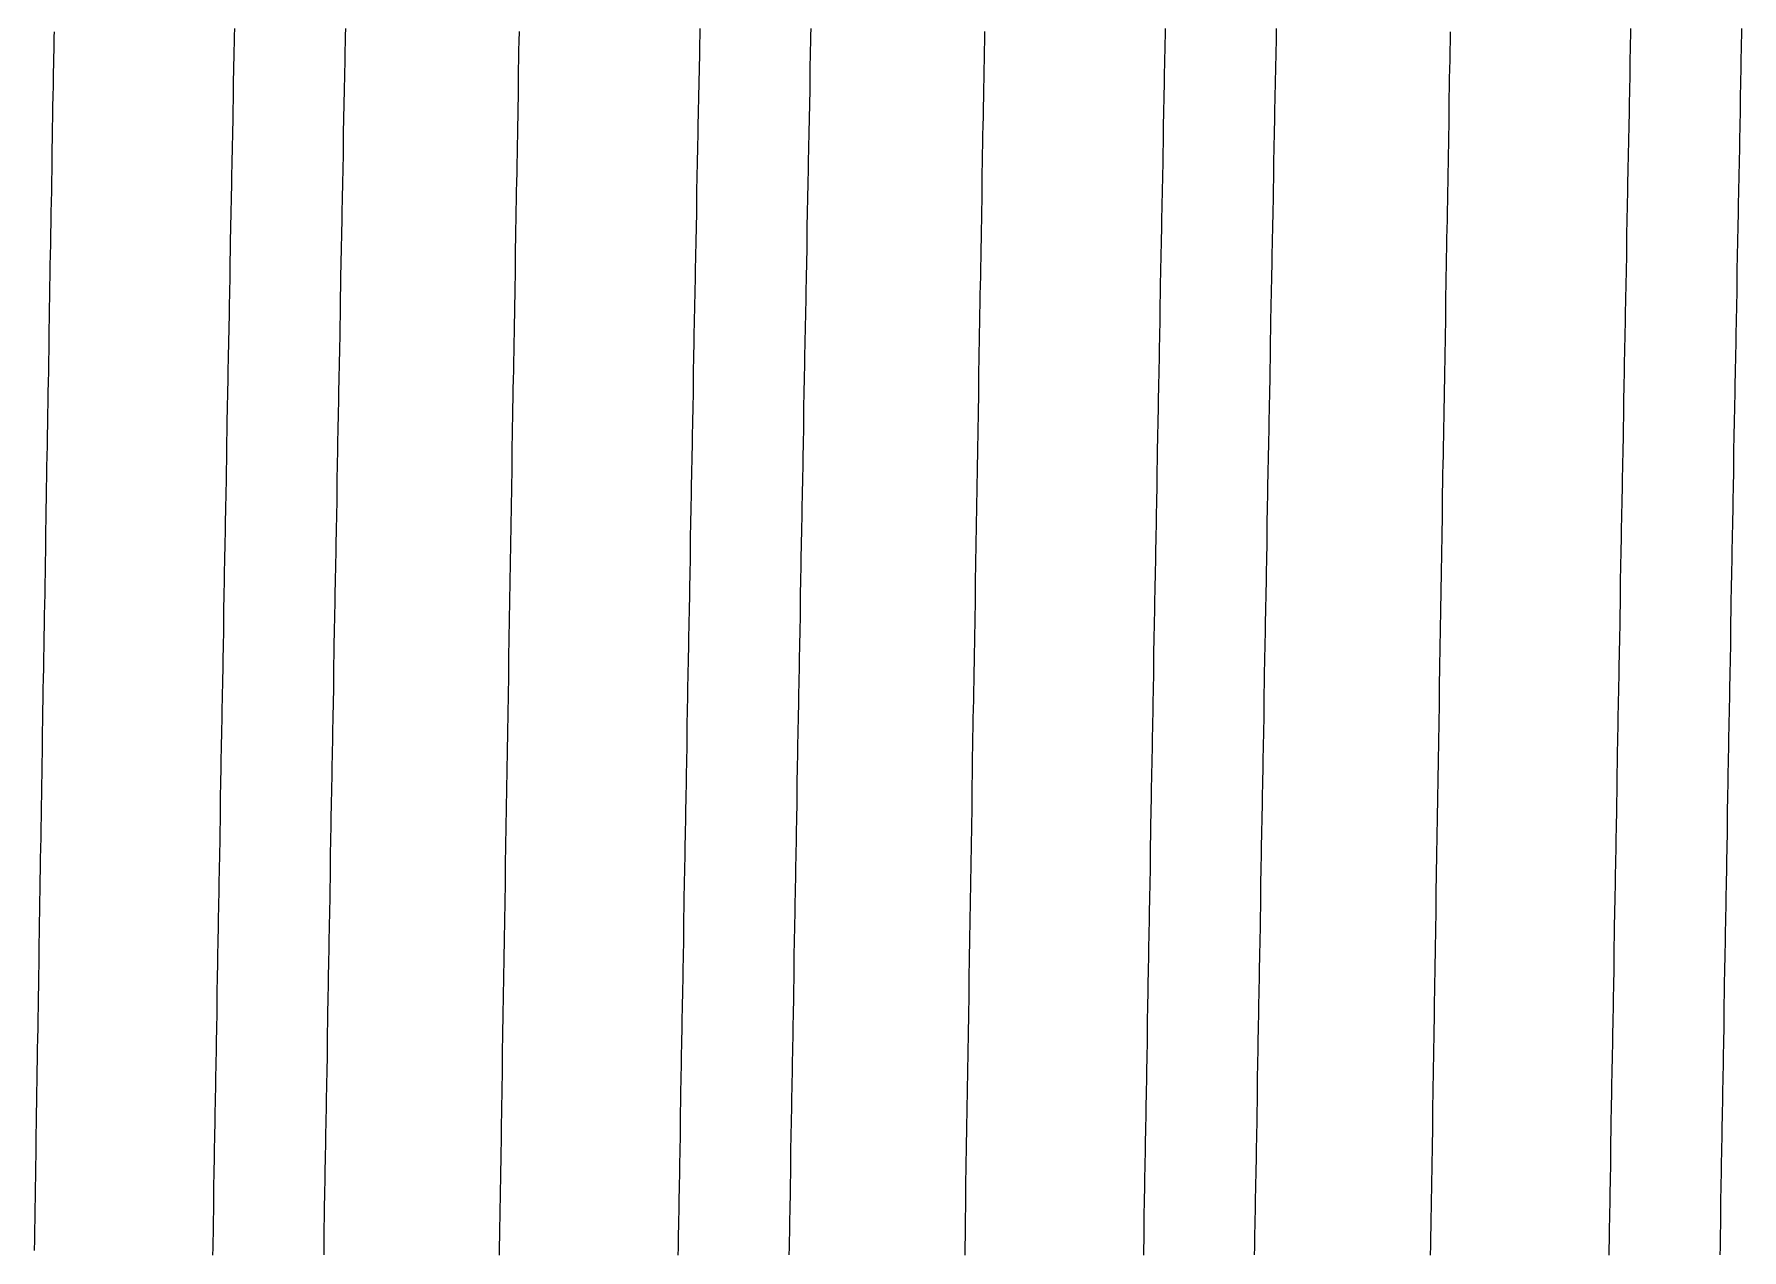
# Model space of a CAD drawing. Header units: millimetres. Extents: x 0 to 3800, y -67 to 2530.
# Drawn here: x 2230.6 to 2236.25, y 1469.37 to 1473.39 of the extents above; entities that cross this region are included whole.
import ezdxf

# ---------------------------------------------------------------- set-up
doc = ezdxf.new("R2010")
doc.units = ezdxf.units.MM
doc.layers.add('내부선 및 부속', color=4, linetype='Continuous')

msp = doc.modelspace()

# ---------------------------------------------------------------- linework, layer by layer
at = {"layer": '내부선 및 부속', "linetype": 'Continuous', "flags": 128}
for points in [[(2231.1936, 1469.3548), (2231.1946, 1469.3788), (2231.1946, 1469.4018), (2231.1956, 1469.4258), (2231.1956, 1469.4498), (2231.1956, 1469.4738), (2231.1966, 1469.4978), (2231.1966, 1469.5218), (2231.1976, 1469.5458), (2231.1976, 1469.5698), (2231.1976, 1469.5928), (2231.1986, 1469.6168), (2231.1986, 1469.6408), (2231.1996, 1469.6648), (2231.1996, 1469.6888), (2231.1996, 1469.7128), (2231.2006, 1469.7368), (2231.2006, 1469.7598), (2231.2016, 1469.7838), (2231.2016, 1469.8078), (2231.2016, 1469.8318), (2231.2026, 1469.8558), (2231.2026, 1469.8798), (2231.2036, 1469.9038), (2231.2036, 1469.9278), (2231.2036, 1469.9508), (2231.2046, 1469.9748), (2231.2046, 1469.9988), (2231.2056, 1470.0228), (2231.2056, 1470.0468), (2231.2056, 1470.0708), (2231.2066, 1470.0948), (2231.2066, 1470.1178), (2231.2076, 1470.1418), (2231.2076, 1470.1658), (2231.2076, 1470.1898), (2231.2086, 1470.2138), (2231.2086, 1470.2378), (2231.2096, 1470.2618), (2231.2096, 1470.2848), (2231.2106, 1470.3088), (2231.2106, 1470.3328), (2231.2106, 1470.3568), (2231.2116, 1470.3808), (2231.2116, 1470.4048), (2231.2126, 1470.4288), (2231.2126, 1470.4528), (2231.2126, 1470.4758), (2231.2136, 1470.4998), (2231.2136, 1470.5238), (2231.2146, 1470.5478), (2231.2146, 1470.5718), (2231.2146, 1470.5958), (2231.2156, 1470.6198), (2231.2156, 1470.6428), (2231.2166, 1470.6668), (2231.2166, 1470.6908), (2231.2176, 1470.7148), (2231.2176, 1470.7388), (2231.2176, 1470.7628), (2231.2186, 1470.7868), (2231.2186, 1470.8108), (2231.2196, 1470.8338), (2231.2196, 1470.8578), (2231.2196, 1470.8818), (2231.2206, 1470.9058), (2231.2206, 1470.9298), (2231.2216, 1470.9538), (2231.2216, 1470.9778), (2231.2216, 1471.0008), (2231.2226, 1471.0248), (2231.2226, 1471.0488), (2231.2236, 1471.0728), (2231.2236, 1471.0968), (2231.2246, 1471.1208), (2231.2246, 1471.1448), (2231.2246, 1471.1678), (2231.2256, 1471.1918), (2231.2256, 1471.2158), (2231.2266, 1471.2398), (2231.2266, 1471.2398), (2231.2266, 1471.2638), (2231.2276, 1471.2878), (2231.2276, 1471.3118), (2231.2276, 1471.3358), (2231.2286, 1471.3588), (2231.2286, 1471.3828), (2231.2296, 1471.4068), (2231.2296, 1471.4308), (2231.2296, 1471.4548), (2231.2306, 1471.4788), (2231.2306, 1471.5028), (2231.2316, 1471.5258), (2231.2316, 1471.5498), (2231.2326, 1471.5738), (2231.2326, 1471.5978), (2231.2326, 1471.6218), (2231.2336, 1471.6458), (2231.2336, 1471.6698), (2231.2346, 1471.6928), (2231.2346, 1471.7168), (2231.2356, 1471.7408), (2231.2356, 1471.7648), (2231.2356, 1471.7888), (2231.2366, 1471.8128), (2231.2366, 1471.8368), (2231.2376, 1471.8608), (2231.2376, 1471.8838), (2231.2386, 1471.9078), (2231.2386, 1471.9318), (2231.2386, 1471.9558), (2231.2396, 1471.9798), (2231.2396, 1472.0038), (2231.2406, 1472.0278), (2231.2406, 1472.0508), (2231.2416, 1472.0748), (2231.2416, 1472.0988), (2231.2416, 1472.1228), (2231.2426, 1472.1468), (2231.2426, 1472.1708), (2231.2436, 1472.1948), (2231.2436, 1472.2178), (2231.2446, 1472.2418), (2231.2446, 1472.2658), (2231.2446, 1472.2898), (2231.2456, 1472.3138), (2231.2456, 1472.3378), (2231.2466, 1472.3618), (2231.2466, 1472.3858), (2231.2476, 1472.4088), (2231.2476, 1472.4328), (2231.2486, 1472.4568), (2231.2486, 1472.4808), (2231.2486, 1472.5048), (2231.2496, 1472.5288), (2231.2496, 1472.5528), (2231.2506, 1472.5758), (2231.2506, 1472.5998), (2231.2516, 1472.6238), (2231.2516, 1472.6478), (2231.2526, 1472.6718), (2231.2526, 1472.6958), (2231.2526, 1472.7198), (2231.2536, 1472.7428), (2231.2536, 1472.7668), (2231.2546, 1472.7908), (2231.2546, 1472.8148), (2231.2556, 1472.8388), (2231.2556, 1472.8628), (2231.2566, 1472.8868), (2231.2566, 1472.9108), (2231.2566, 1472.9338), (2231.2576, 1472.9578), (2231.2576, 1472.9818), (2231.2586, 1473.0058), (2231.2586, 1473.0298), (2231.2596, 1473.0538), (2231.2596, 1473.0778), (2231.2606, 1473.1008), (2231.2606, 1473.1248), (2231.2606, 1473.1488), (2231.2616, 1473.1728), (2231.2616, 1473.1968), (2231.2626, 1473.2208), (2231.2626, 1473.2448), (2231.2636, 1473.2678), (2231.2636, 1473.2918), (2231.2646, 1473.3158), (2231.2646, 1473.3398), (2231.2656, 1473.3638), (2231.2656, 1473.3878), (2231.2666, 1473.4118)], [(2231.5616, 1469.3558), (2231.5616, 1469.3798), (2231.5616, 1469.4038), (2231.5626, 1469.4278), (2231.5626, 1469.4508), (2231.5636, 1469.4748), (2231.5636, 1469.4988), (2231.5636, 1469.5228), (2231.5646, 1469.5468), (2231.5646, 1469.5708), (2231.5656, 1469.5948), (2231.5656, 1469.6188), (2231.5656, 1469.6418), (2231.5666, 1469.6658), (2231.5666, 1469.6898), (2231.5676, 1469.7138), (2231.5676, 1469.7378), (2231.5676, 1469.7618), (2231.5686, 1469.7858), (2231.5686, 1469.8088), (2231.5696, 1469.8328), (2231.5696, 1469.8568), (2231.5696, 1469.8808), (2231.5706, 1469.9048), (2231.5706, 1469.9288), (2231.5716, 1469.9528), (2231.5716, 1469.9768), (2231.5726, 1469.9998), (2231.5726, 1470.0238), (2231.5726, 1470.0478), (2231.5736, 1470.0718), (2231.5736, 1470.0958), (2231.5746, 1470.1198), (2231.5746, 1470.1438), (2231.5746, 1470.1668), (2231.5756, 1470.1908), (2231.5756, 1470.2148), (2231.5766, 1470.2388), (2231.5766, 1470.2628), (2231.5766, 1470.2868), (2231.5776, 1470.3108), (2231.5776, 1470.3338), (2231.5786, 1470.3578), (2231.5786, 1470.3818), (2231.5786, 1470.4058), (2231.5796, 1470.4298), (2231.5796, 1470.4538), (2231.5806, 1470.4778), (2231.5806, 1470.5018), (2231.5816, 1470.5248), (2231.5816, 1470.5488), (2231.5816, 1470.5728), (2231.5826, 1470.5968), (2231.5826, 1470.6208), (2231.5836, 1470.6448), (2231.5836, 1470.6688), (2231.5836, 1470.6918), (2231.5846, 1470.7158), (2231.5846, 1470.7398), (2231.5856, 1470.7638), (2231.5856, 1470.7878), (2231.5856, 1470.8118), (2231.5866, 1470.8358), (2231.5866, 1470.8588), (2231.5876, 1470.8828), (2231.5876, 1470.9068), (2231.5886, 1470.9308), (2231.5886, 1470.9548), (2231.5886, 1470.9788), (2231.5896, 1471.0028), (2231.5896, 1471.0268), (2231.5906, 1471.0498), (2231.5906, 1471.0738), (2231.5906, 1471.0978), (2231.5916, 1471.1218), (2231.5916, 1471.1458), (2231.5926, 1471.1698), (2231.5926, 1471.1938), (2231.5936, 1471.2168), (2231.5936, 1471.2168), (2231.5936, 1471.2408), (2231.5936, 1471.2648), (2231.5946, 1471.2888), (2231.5946, 1471.3128), (2231.5956, 1471.3368), (2231.5956, 1471.3608), (2231.5956, 1471.3848), (2231.5966, 1471.4078), (2231.5966, 1471.4318), (2231.5976, 1471.4558), (2231.5976, 1471.4798), (2231.5986, 1471.5038), (2231.5986, 1471.5278), (2231.5986, 1471.5518), (2231.5996, 1471.5748), (2231.5996, 1471.5988), (2231.6006, 1471.6228), (2231.6006, 1471.6468), (2231.6016, 1471.6708), (2231.6016, 1471.6948), (2231.6016, 1471.7188), (2231.6026, 1471.7418), (2231.6026, 1471.7658), (2231.6036, 1471.7898), (2231.6036, 1471.8138), (2231.6046, 1471.8378), (2231.6046, 1471.8618), (2231.6046, 1471.8858), (2231.6056, 1471.9098), (2231.6056, 1471.9328), (2231.6066, 1471.9568), (2231.6066, 1471.9808), (2231.6076, 1472.0048), (2231.6076, 1472.0288), (2231.6076, 1472.0528), (2231.6086, 1472.0768), (2231.6086, 1472.0998), (2231.6096, 1472.1238), (2231.6096, 1472.1478), (2231.6106, 1472.1718), (2231.6106, 1472.1958), (2231.6106, 1472.2198), (2231.6116, 1472.2438), (2231.6116, 1472.2668), (2231.6126, 1472.2908), (2231.6126, 1472.3148), (2231.6136, 1472.3388), (2231.6136, 1472.3628), (2231.6146, 1472.3868), (2231.6146, 1472.4108), (2231.6146, 1472.4348), (2231.6156, 1472.4578), (2231.6156, 1472.4818), (2231.6166, 1472.5058), (2231.6166, 1472.5298), (2231.6176, 1472.5538), (2231.6176, 1472.5778), (2231.6176, 1472.6018), (2231.6186, 1472.6248), (2231.6186, 1472.6488), (2231.6196, 1472.6728), (2231.6196, 1472.6968), (2231.6206, 1472.7208), (2231.6206, 1472.7448), (2231.6216, 1472.7688), (2231.6216, 1472.7918), (2231.6216, 1472.8158), (2231.6226, 1472.8398), (2231.6226, 1472.8638), (2231.6236, 1472.8878), (2231.6236, 1472.9118), (2231.6246, 1472.9358), (2231.6246, 1472.9598), (2231.6256, 1472.9828), (2231.6256, 1473.0068), (2231.6266, 1473.0308), (2231.6266, 1473.0548), (2231.6266, 1473.0788), (2231.6276, 1473.1028), (2231.6276, 1473.1268), (2231.6286, 1473.1498), (2231.6286, 1473.1738), (2231.6296, 1473.1978), (2231.6296, 1473.2218), (2231.6306, 1473.2458), (2231.6306, 1473.2698), (2231.6316, 1473.2938), (2231.6316, 1473.3168), (2231.6316, 1473.3408), (2231.6326, 1473.3648), (2231.6326, 1473.3888), (2231.6336, 1473.4128)], [(2232.7336, 1469.3548), (2232.7346, 1469.3788), (2232.7346, 1469.4018), (2232.7346, 1469.4258), (2232.7356, 1469.4498), (2232.7356, 1469.4738), (2232.7366, 1469.4978), (2232.7366, 1469.5218), (2232.7366, 1469.5458), (2232.7376, 1469.5698), (2232.7376, 1469.5928), (2232.7386, 1469.6168), (2232.7386, 1469.6408), (2232.7386, 1469.6648), (2232.7396, 1469.6888), (2232.7396, 1469.7128), (2232.7406, 1469.7368), (2232.7406, 1469.7598), (2232.7406, 1469.7838), (2232.7416, 1469.8078), (2232.7416, 1469.8318), (2232.7426, 1469.8558), (2232.7426, 1469.8798), (2232.7426, 1469.9038), (2232.7436, 1469.9278), (2232.7436, 1469.9508), (2232.7446, 1469.9748), (2232.7446, 1469.9988), (2232.7446, 1470.0228), (2232.7456, 1470.0468), (2232.7456, 1470.0708), (2232.7466, 1470.0948), (2232.7466, 1470.1178), (2232.7466, 1470.1418), (2232.7476, 1470.1658), (2232.7476, 1470.1898), (2232.7486, 1470.2138), (2232.7486, 1470.2378), (2232.7496, 1470.2618), (2232.7496, 1470.2848), (2232.7496, 1470.3088), (2232.7506, 1470.3328), (2232.7506, 1470.3568), (2232.7516, 1470.3808), (2232.7516, 1470.4048), (2232.7516, 1470.4288), (2232.7526, 1470.4528), (2232.7526, 1470.4758), (2232.7536, 1470.4998), (2232.7536, 1470.5238), (2232.7536, 1470.5478), (2232.7546, 1470.5718), (2232.7546, 1470.5958), (2232.7556, 1470.6198), (2232.7556, 1470.6428), (2232.7566, 1470.6668), (2232.7566, 1470.6908), (2232.7566, 1470.7148), (2232.7576, 1470.7388), (2232.7576, 1470.7628), (2232.7586, 1470.7868), (2232.7586, 1470.8098), (2232.7586, 1470.8338), (2232.7596, 1470.8578), (2232.7596, 1470.8818), (2232.7606, 1470.9058), (2232.7606, 1470.9298), (2232.7606, 1470.9538), (2232.7616, 1470.9778), (2232.7616, 1471.0008), (2232.7626, 1471.0248), (2232.7626, 1471.0488), (2232.7636, 1471.0728), (2232.7636, 1471.0968), (2232.7636, 1471.1208), (2232.7646, 1471.1448), (2232.7646, 1471.1678), (2232.7656, 1471.1918), (2232.7656, 1471.2158), (2232.7656, 1471.2398), (2232.7656, 1471.2398), (2232.7666, 1471.2638), (2232.7666, 1471.2878), (2232.7676, 1471.3118), (2232.7676, 1471.3358), (2232.7686, 1471.3588), (2232.7686, 1471.3828), (2232.7686, 1471.4068), (2232.7696, 1471.4308), (2232.7696, 1471.4548), (2232.7706, 1471.4788), (2232.7706, 1471.5028), (2232.7716, 1471.5258), (2232.7716, 1471.5498), (2232.7716, 1471.5738), (2232.7726, 1471.5978), (2232.7726, 1471.6218), (2232.7736, 1471.6458), (2232.7736, 1471.6698), (2232.7746, 1471.6928), (2232.7746, 1471.7168), (2232.7746, 1471.7408), (2232.7756, 1471.7648), (2232.7756, 1471.7888), (2232.7766, 1471.8128), (2232.7766, 1471.8368), (2232.7776, 1471.8608), (2232.7776, 1471.8838), (2232.7776, 1471.9078), (2232.7786, 1471.9318), (2232.7786, 1471.9558), (2232.7796, 1471.9798), (2232.7796, 1472.0038), (2232.7806, 1472.0278), (2232.7806, 1472.0508), (2232.7806, 1472.0748), (2232.7816, 1472.0988), (2232.7816, 1472.1228), (2232.7826, 1472.1468), (2232.7826, 1472.1708), (2232.7836, 1472.1948), (2232.7836, 1472.2178), (2232.7836, 1472.2418), (2232.7846, 1472.2658), (2232.7846, 1472.2898), (2232.7856, 1472.3138), (2232.7856, 1472.3378), (2232.7866, 1472.3618), (2232.7866, 1472.3858), (2232.7866, 1472.4088), (2232.7876, 1472.4328), (2232.7876, 1472.4568), (2232.7886, 1472.4808), (2232.7886, 1472.5048), (2232.7896, 1472.5288), (2232.7896, 1472.5528), (2232.7906, 1472.5758), (2232.7906, 1472.5998), (2232.7906, 1472.6238), (2232.7916, 1472.6478), (2232.7916, 1472.6718), (2232.7926, 1472.6958), (2232.7926, 1472.7198), (2232.7936, 1472.7428), (2232.7936, 1472.7668), (2232.7946, 1472.7908), (2232.7946, 1472.8148), (2232.7946, 1472.8388), (2232.7956, 1472.8628), (2232.7956, 1472.8868), (2232.7966, 1472.9108), (2232.7966, 1472.9338), (2232.7976, 1472.9578), (2232.7976, 1472.9818), (2232.7986, 1473.0058), (2232.7986, 1473.0298), (2232.7996, 1473.0538), (2232.7996, 1473.0778), (2232.7996, 1473.1008), (2232.8006, 1473.1248), (2232.8006, 1473.1488), (2232.8016, 1473.1728), (2232.8016, 1473.1968), (2232.8026, 1473.2208), (2232.8026, 1473.2448), (2232.8036, 1473.2678), (2232.8036, 1473.2918), (2232.8046, 1473.3158), (2232.8046, 1473.3398), (2232.8046, 1473.3638), (2232.8056, 1473.3878), (2232.8056, 1473.4118)], [(2233.1006, 1469.3558), (2233.1016, 1469.3798), (2233.1016, 1469.4038), (2233.1026, 1469.4278), (2233.1026, 1469.4508), (2233.1026, 1469.4748), (2233.1036, 1469.4988), (2233.1036, 1469.5228), (2233.1046, 1469.5468), (2233.1046, 1469.5708), (2233.1046, 1469.5948), (2233.1056, 1469.6188), (2233.1056, 1469.6418), (2233.1066, 1469.6658), (2233.1066, 1469.6898), (2233.1066, 1469.7138), (2233.1076, 1469.7378), (2233.1076, 1469.7618), (2233.1086, 1469.7858), (2233.1086, 1469.8088), (2233.1096, 1469.8328), (2233.1096, 1469.8568), (2233.1096, 1469.8808), (2233.1106, 1469.9048), (2233.1106, 1469.9288), (2233.1116, 1469.9528), (2233.1116, 1469.9768), (2233.1116, 1469.9998), (2233.1126, 1470.0238), (2233.1126, 1470.0478), (2233.1136, 1470.0718), (2233.1136, 1470.0958), (2233.1136, 1470.1198), (2233.1146, 1470.1438), (2233.1146, 1470.1668), (2233.1156, 1470.1908), (2233.1156, 1470.2148), (2233.1156, 1470.2388), (2233.1166, 1470.2628), (2233.1166, 1470.2868), (2233.1176, 1470.3108), (2233.1176, 1470.3338), (2233.1176, 1470.3578), (2233.1186, 1470.3818), (2233.1186, 1470.4058), (2233.1196, 1470.4298), (2233.1196, 1470.4538), (2233.1206, 1470.4778), (2233.1206, 1470.5018), (2233.1206, 1470.5248), (2233.1216, 1470.5488), (2233.1216, 1470.5728), (2233.1226, 1470.5968), (2233.1226, 1470.6208), (2233.1226, 1470.6448), (2233.1236, 1470.6688), (2233.1236, 1470.6918), (2233.1246, 1470.7158), (2233.1246, 1470.7398), (2233.1246, 1470.7638), (2233.1256, 1470.7878), (2233.1256, 1470.8118), (2233.1266, 1470.8358), (2233.1266, 1470.8588), (2233.1276, 1470.8828), (2233.1276, 1470.9068), (2233.1276, 1470.9308), (2233.1286, 1470.9548), (2233.1286, 1470.9788), (2233.1296, 1471.0028), (2233.1296, 1471.0268), (2233.1296, 1471.0498), (2233.1306, 1471.0738), (2233.1306, 1471.0978), (2233.1316, 1471.1218), (2233.1316, 1471.1458), (2233.1326, 1471.1698), (2233.1326, 1471.1938), (2233.1326, 1471.2168), (2233.1326, 1471.2168), (2233.1336, 1471.2408), (2233.1336, 1471.2648), (2233.1346, 1471.2888), (2233.1346, 1471.3128), (2233.1346, 1471.3368), (2233.1356, 1471.3608), (2233.1356, 1471.3848), (2233.1366, 1471.4078), (2233.1366, 1471.4318), (2233.1376, 1471.4558), (2233.1376, 1471.4798), (2233.1376, 1471.5038), (2233.1386, 1471.5278), (2233.1386, 1471.5518), (2233.1396, 1471.5748), (2233.1396, 1471.5988), (2233.1406, 1471.6228), (2233.1406, 1471.6468), (2233.1406, 1471.6708), (2233.1416, 1471.6948), (2233.1416, 1471.7188), (2233.1426, 1471.7418), (2233.1426, 1471.7658), (2233.1436, 1471.7898), (2233.1436, 1471.8138), (2233.1436, 1471.8378), (2233.1446, 1471.8618), (2233.1446, 1471.8858), (2233.1456, 1471.9098), (2233.1456, 1471.9328), (2233.1466, 1471.9568), (2233.1466, 1471.9808), (2233.1466, 1472.0048), (2233.1476, 1472.0288), (2233.1476, 1472.0528), (2233.1486, 1472.0768), (2233.1486, 1472.0998), (2233.1496, 1472.1238), (2233.1496, 1472.1478), (2233.1496, 1472.1718), (2233.1506, 1472.1958), (2233.1506, 1472.2198), (2233.1516, 1472.2438), (2233.1516, 1472.2668), (2233.1526, 1472.2908), (2233.1526, 1472.3148), (2233.1526, 1472.3388), (2233.1536, 1472.3628), (2233.1536, 1472.3868), (2233.1546, 1472.4108), (2233.1546, 1472.4348), (2233.1556, 1472.4578), (2233.1556, 1472.4818), (2233.1566, 1472.5058), (2233.1566, 1472.5298), (2233.1566, 1472.5538), (2233.1576, 1472.5778), (2233.1576, 1472.6018), (2233.1586, 1472.6248), (2233.1586, 1472.6488), (2233.1596, 1472.6728), (2233.1596, 1472.6968), (2233.1606, 1472.7208), (2233.1606, 1472.7448), (2233.1606, 1472.7688), (2233.1616, 1472.7918), (2233.1616, 1472.8158), (2233.1626, 1472.8398), (2233.1626, 1472.8638), (2233.1636, 1472.8878), (2233.1636, 1472.9118), (2233.1646, 1472.9358), (2233.1646, 1472.9598), (2233.1646, 1472.9828), (2233.1656, 1473.0068), (2233.1656, 1473.0308), (2233.1666, 1473.0548), (2233.1666, 1473.0788), (2233.1676, 1473.1028), (2233.1676, 1473.1268), (2233.1686, 1473.1498), (2233.1686, 1473.1738), (2233.1696, 1473.1978), (2233.1696, 1473.2218), (2233.1696, 1473.2458), (2233.1706, 1473.2698), (2233.1706, 1473.2938), (2233.1716, 1473.3168), (2233.1716, 1473.3408), (2233.1726, 1473.3648), (2233.1726, 1473.3888), (2233.1736, 1473.4128)], [(2234.2736, 1469.3548), (2234.2736, 1469.3788), (2234.2746, 1469.4018), (2234.2746, 1469.4258), (2234.2756, 1469.4498), (2234.2756, 1469.4738), (2234.2756, 1469.4978), (2234.2766, 1469.5218), (2234.2766, 1469.5458), (2234.2776, 1469.5698), (2234.2776, 1469.5928), (2234.2776, 1469.6168), (2234.2786, 1469.6408), (2234.2786, 1469.6648), (2234.2796, 1469.6888), (2234.2796, 1469.7128), (2234.2796, 1469.7368), (2234.2806, 1469.7598), (2234.2806, 1469.7838), (2234.2816, 1469.8078), (2234.2816, 1469.8318), (2234.2816, 1469.8558), (2234.2826, 1469.8798), (2234.2826, 1469.9038), (2234.2836, 1469.9278), (2234.2836, 1469.9508), (2234.2836, 1469.9748), (2234.2846, 1469.9988), (2234.2846, 1470.0228), (2234.2856, 1470.0468), (2234.2856, 1470.0708), (2234.2856, 1470.0948), (2234.2866, 1470.1178), (2234.2866, 1470.1418), (2234.2876, 1470.1658), (2234.2876, 1470.1898), (2234.2886, 1470.2138), (2234.2886, 1470.2378), (2234.2886, 1470.2618), (2234.2896, 1470.2848), (2234.2896, 1470.3088), (2234.2906, 1470.3328), (2234.2906, 1470.3568), (2234.2906, 1470.3808), (2234.2916, 1470.4048), (2234.2916, 1470.4288), (2234.2926, 1470.4528), (2234.2926, 1470.4758), (2234.2926, 1470.4998), (2234.2936, 1470.5238), (2234.2936, 1470.5478), (2234.2946, 1470.5718), (2234.2946, 1470.5958), (2234.2956, 1470.6198), (2234.2956, 1470.6428), (2234.2956, 1470.6668), (2234.2966, 1470.6908), (2234.2966, 1470.7148), (2234.2976, 1470.7388), (2234.2976, 1470.7628), (2234.2976, 1470.7868), (2234.2986, 1470.8098), (2234.2986, 1470.8338), (2234.2996, 1470.8578), (2234.2996, 1470.8818), (2234.2996, 1470.9058), (2234.3006, 1470.9298), (2234.3006, 1470.9538), (2234.3016, 1470.9778), (2234.3016, 1471.0008), (2234.3026, 1471.0248), (2234.3026, 1471.0488), (2234.3026, 1471.0728), (2234.3036, 1471.0968), (2234.3036, 1471.1208), (2234.3046, 1471.1448), (2234.3046, 1471.1678), (2234.3046, 1471.1918), (2234.3056, 1471.2158), (2234.3056, 1471.2398), (2234.3056, 1471.2398), (2234.3066, 1471.2638), (2234.3066, 1471.2878), (2234.3076, 1471.3118), (2234.3076, 1471.3348), (2234.3076, 1471.3588), (2234.3086, 1471.3828), (2234.3086, 1471.4068), (2234.3096, 1471.4308), (2234.3096, 1471.4548), (2234.3106, 1471.4788), (2234.3106, 1471.5028), (2234.3106, 1471.5258), (2234.3116, 1471.5498), (2234.3116, 1471.5738), (2234.3126, 1471.5978), (2234.3126, 1471.6218), (2234.3136, 1471.6458), (2234.3136, 1471.6698), (2234.3136, 1471.6928), (2234.3146, 1471.7168), (2234.3146, 1471.7408), (2234.3156, 1471.7648), (2234.3156, 1471.7888), (2234.3156, 1471.8128), (2234.3166, 1471.8368), (2234.3166, 1471.8608), (2234.3176, 1471.8838), (2234.3176, 1471.9078), (2234.3186, 1471.9318), (2234.3186, 1471.9558), (2234.3196, 1471.9798), (2234.3196, 1472.0038), (2234.3196, 1472.0278), (2234.3206, 1472.0508), (2234.3206, 1472.0748), (2234.3216, 1472.0988), (2234.3216, 1472.1228), (2234.3226, 1472.1468), (2234.3226, 1472.1708), (2234.3226, 1472.1948), (2234.3236, 1472.2178), (2234.3236, 1472.2418), (2234.3246, 1472.2658), (2234.3246, 1472.2898), (2234.3256, 1472.3138), (2234.3256, 1472.3378), (2234.3256, 1472.3618), (2234.3266, 1472.3858), (2234.3266, 1472.4088), (2234.3276, 1472.4328), (2234.3276, 1472.4568), (2234.3286, 1472.4808), (2234.3286, 1472.5048), (2234.3296, 1472.5288), (2234.3296, 1472.5528), (2234.3296, 1472.5758), (2234.3306, 1472.5998), (2234.3306, 1472.6238), (2234.3316, 1472.6478), (2234.3316, 1472.6718), (2234.3326, 1472.6958), (2234.3326, 1472.7198), (2234.3336, 1472.7428), (2234.3336, 1472.7668), (2234.3336, 1472.7908), (2234.3346, 1472.8148), (2234.3346, 1472.8388), (2234.3356, 1472.8628), (2234.3356, 1472.8868), (2234.3366, 1472.9108), (2234.3366, 1472.9338), (2234.3376, 1472.9578), (2234.3376, 1472.9818), (2234.3376, 1473.0058), (2234.3386, 1473.0298), (2234.3386, 1473.0538), (2234.3396, 1473.0778), (2234.3396, 1473.1008), (2234.3406, 1473.1248), (2234.3406, 1473.1488), (2234.3416, 1473.1728), (2234.3416, 1473.1968), (2234.3426, 1473.2208), (2234.3426, 1473.2448), (2234.3426, 1473.2678), (2234.3436, 1473.2918), (2234.3436, 1473.3158), (2234.3446, 1473.3398), (2234.3446, 1473.3638), (2234.3456, 1473.3878), (2234.3456, 1473.4118)], [(2234.6406, 1469.3558), (2234.6416, 1469.3798), (2234.6416, 1469.4038), (2234.6416, 1469.4278), (2234.6426, 1469.4508), (2234.6426, 1469.4748), (2234.6436, 1469.4988), (2234.6436, 1469.5228), (2234.6436, 1469.5468), (2234.6446, 1469.5708), (2234.6446, 1469.5948), (2234.6456, 1469.6188), (2234.6456, 1469.6418), (2234.6466, 1469.6658), (2234.6466, 1469.6898), (2234.6466, 1469.7138), (2234.6476, 1469.7378), (2234.6476, 1469.7618), (2234.6486, 1469.7858), (2234.6486, 1469.8088), (2234.6486, 1469.8328), (2234.6496, 1469.8568), (2234.6496, 1469.8808), (2234.6506, 1469.9048), (2234.6506, 1469.9288), (2234.6506, 1469.9528), (2234.6516, 1469.9758), (2234.6516, 1469.9998), (2234.6526, 1470.0238), (2234.6526, 1470.0478), (2234.6526, 1470.0718), (2234.6536, 1470.0958), (2234.6536, 1470.1198), (2234.6546, 1470.1438), (2234.6546, 1470.1668), (2234.6546, 1470.1908), (2234.6556, 1470.2148), (2234.6556, 1470.2388), (2234.6566, 1470.2628), (2234.6566, 1470.2868), (2234.6566, 1470.3108), (2234.6576, 1470.3338), (2234.6576, 1470.3578), (2234.6586, 1470.3818), (2234.6586, 1470.4058), (2234.6596, 1470.4298), (2234.6596, 1470.4538), (2234.6596, 1470.4778), (2234.6606, 1470.5018), (2234.6606, 1470.5248), (2234.6616, 1470.5488), (2234.6616, 1470.5728), (2234.6616, 1470.5968), (2234.6626, 1470.6208), (2234.6626, 1470.6448), (2234.6636, 1470.6688), (2234.6636, 1470.6918), (2234.6636, 1470.7158), (2234.6646, 1470.7398), (2234.6646, 1470.7638), (2234.6656, 1470.7878), (2234.6656, 1470.8118), (2234.6666, 1470.8358), (2234.6666, 1470.8588), (2234.6666, 1470.8828), (2234.6676, 1470.9068), (2234.6676, 1470.9308), (2234.6686, 1470.9548), (2234.6686, 1470.9788), (2234.6686, 1471.0028), (2234.6696, 1471.0268), (2234.6696, 1471.0498), (2234.6706, 1471.0738), (2234.6706, 1471.0978), (2234.6716, 1471.1218), (2234.6716, 1471.1458), (2234.6716, 1471.1698), (2234.6726, 1471.1938), (2234.6726, 1471.2168), (2234.6726, 1471.2168), (2234.6736, 1471.2408), (2234.6736, 1471.2648), (2234.6736, 1471.2888), (2234.6746, 1471.3128), (2234.6746, 1471.3368), (2234.6756, 1471.3608), (2234.6756, 1471.3838), (2234.6766, 1471.4078), (2234.6766, 1471.4318), (2234.6766, 1471.4558), (2234.6776, 1471.4798), (2234.6776, 1471.5038), (2234.6786, 1471.5278), (2234.6786, 1471.5518), (2234.6796, 1471.5748), (2234.6796, 1471.5988), (2234.6796, 1471.6228), (2234.6806, 1471.6468), (2234.6806, 1471.6708), (2234.6816, 1471.6948), (2234.6816, 1471.7188), (2234.6816, 1471.7418), (2234.6826, 1471.7658), (2234.6826, 1471.7898), (2234.6836, 1471.8138), (2234.6836, 1471.8378), (2234.6846, 1471.8618), (2234.6846, 1471.8858), (2234.6846, 1471.9098), (2234.6856, 1471.9328), (2234.6856, 1471.9568), (2234.6866, 1471.9808), (2234.6866, 1472.0048), (2234.6876, 1472.0288), (2234.6876, 1472.0528), (2234.6886, 1472.0768), (2234.6886, 1472.0998), (2234.6886, 1472.1238), (2234.6896, 1472.1478), (2234.6896, 1472.1718), (2234.6906, 1472.1958), (2234.6906, 1472.2198), (2234.6916, 1472.2438), (2234.6916, 1472.2668), (2234.6916, 1472.2908), (2234.6926, 1472.3148), (2234.6926, 1472.3388), (2234.6936, 1472.3628), (2234.6936, 1472.3868), (2234.6946, 1472.4108), (2234.6946, 1472.4348), (2234.6946, 1472.4578), (2234.6956, 1472.4818), (2234.6956, 1472.5058), (2234.6966, 1472.5298), (2234.6966, 1472.5538), (2234.6976, 1472.5778), (2234.6976, 1472.6018), (2234.6986, 1472.6248), (2234.6986, 1472.6488), (2234.6986, 1472.6728), (2234.6996, 1472.6968), (2234.6996, 1472.7208), (2234.7006, 1472.7448), (2234.7006, 1472.7688), (2234.7016, 1472.7918), (2234.7016, 1472.8158), (2234.7026, 1472.8398), (2234.7026, 1472.8638), (2234.7026, 1472.8878), (2234.7036, 1472.9118), (2234.7036, 1472.9358), (2234.7046, 1472.9598), (2234.7046, 1472.9828), (2234.7056, 1473.0068), (2234.7056, 1473.0308), (2234.7066, 1473.0548), (2234.7066, 1473.0788), (2234.7076, 1473.1028), (2234.7076, 1473.1268), (2234.7076, 1473.1498), (2234.7086, 1473.1738), (2234.7086, 1473.1978), (2234.7096, 1473.2218), (2234.7096, 1473.2458), (2234.7106, 1473.2698), (2234.7106, 1473.2938), (2234.7116, 1473.3168), (2234.7116, 1473.3408), (2234.7126, 1473.3648), (2234.7126, 1473.3888), (2234.7126, 1473.4128)], [(2235.8136, 1469.3548), (2235.8136, 1469.3788), (2235.8146, 1469.4018), (2235.8146, 1469.4258), (2235.8146, 1469.4498), (2235.8156, 1469.4738), (2235.8156, 1469.4978), (2235.8166, 1469.5218), (2235.8166, 1469.5458), (2235.8166, 1469.5698), (2235.8176, 1469.5928), (2235.8176, 1469.6168), (2235.8186, 1469.6408), (2235.8186, 1469.6648), (2235.8186, 1469.6888), (2235.8196, 1469.7128), (2235.8196, 1469.7368), (2235.8206, 1469.7598), (2235.8206, 1469.7838), (2235.8206, 1469.8078), (2235.8216, 1469.8318), (2235.8216, 1469.8558), (2235.8226, 1469.8798), (2235.8226, 1469.9038), (2235.8226, 1469.9268), (2235.8236, 1469.9508), (2235.8236, 1469.9748), (2235.8246, 1469.9988), (2235.8246, 1470.0228), (2235.8256, 1470.0468), (2235.8256, 1470.0708), (2235.8256, 1470.0948), (2235.8266, 1470.1178), (2235.8266, 1470.1418), (2235.8276, 1470.1658), (2235.8276, 1470.1898), (2235.8276, 1470.2138), (2235.8286, 1470.2378), (2235.8286, 1470.2618), (2235.8296, 1470.2848), (2235.8296, 1470.3088), (2235.8296, 1470.3328), (2235.8306, 1470.3568), (2235.8306, 1470.3808), (2235.8316, 1470.4048), (2235.8316, 1470.4288), (2235.8316, 1470.4528), (2235.8326, 1470.4758), (2235.8326, 1470.4998), (2235.8336, 1470.5238), (2235.8336, 1470.5478), (2235.8346, 1470.5718), (2235.8346, 1470.5958), (2235.8346, 1470.6198), (2235.8356, 1470.6428), (2235.8356, 1470.6668), (2235.8366, 1470.6908), (2235.8366, 1470.7148), (2235.8366, 1470.7388), (2235.8376, 1470.7628), (2235.8376, 1470.7868), (2235.8386, 1470.8098), (2235.8386, 1470.8338), (2235.8386, 1470.8578), (2235.8396, 1470.8818), (2235.8396, 1470.9058), (2235.8406, 1470.9298), (2235.8406, 1470.9538), (2235.8416, 1470.9778), (2235.8416, 1471.0008), (2235.8416, 1471.0248), (2235.8426, 1471.0488), (2235.8426, 1471.0728), (2235.8436, 1471.0968), (2235.8436, 1471.1208), (2235.8436, 1471.1448), (2235.8446, 1471.1678), (2235.8446, 1471.1918), (2235.8456, 1471.2158), (2235.8456, 1471.2398), (2235.8456, 1471.2398), (2235.8466, 1471.2638), (2235.8466, 1471.2878), (2235.8466, 1471.3118), (2235.8476, 1471.3348), (2235.8476, 1471.3588), (2235.8486, 1471.3828), (2235.8486, 1471.4068), (2235.8496, 1471.4308), (2235.8496, 1471.4548), (2235.8496, 1471.4788), (2235.8506, 1471.5028), (2235.8506, 1471.5258), (2235.8516, 1471.5498), (2235.8516, 1471.5738), (2235.8516, 1471.5978), (2235.8526, 1471.6218), (2235.8526, 1471.6458), (2235.8536, 1471.6698), (2235.8536, 1471.6928), (2235.8546, 1471.7168), (2235.8546, 1471.7408), (2235.8546, 1471.7648), (2235.8556, 1471.7888), (2235.8556, 1471.8128), (2235.8566, 1471.8368), (2235.8566, 1471.8608), (2235.8576, 1471.8838), (2235.8576, 1471.9078), (2235.8576, 1471.9318), (2235.8586, 1471.9558), (2235.8586, 1471.9798), (2235.8596, 1472.0038), (2235.8596, 1472.0278), (2235.8606, 1472.0508), (2235.8606, 1472.0748), (2235.8606, 1472.0988), (2235.8616, 1472.1228), (2235.8616, 1472.1468), (2235.8626, 1472.1708), (2235.8626, 1472.1948), (2235.8636, 1472.2178), (2235.8636, 1472.2418), (2235.8646, 1472.2658), (2235.8646, 1472.2898), (2235.8646, 1472.3138), (2235.8656, 1472.3378), (2235.8656, 1472.3618), (2235.8666, 1472.3858), (2235.8666, 1472.4088), (2235.8676, 1472.4328), (2235.8676, 1472.4568), (2235.8676, 1472.4808), (2235.8686, 1472.5048), (2235.8686, 1472.5288), (2235.8696, 1472.5528), (2235.8696, 1472.5758), (2235.8706, 1472.5998), (2235.8706, 1472.6238), (2235.8716, 1472.6478), (2235.8716, 1472.6718), (2235.8716, 1472.6958), (2235.8726, 1472.7198), (2235.8726, 1472.7428), (2235.8736, 1472.7668), (2235.8736, 1472.7908), (2235.8746, 1472.8148), (2235.8746, 1472.8388), (2235.8756, 1472.8628), (2235.8756, 1472.8868), (2235.8756, 1472.9108), (2235.8766, 1472.9338), (2235.8766, 1472.9578), (2235.8776, 1472.9818), (2235.8776, 1473.0058), (2235.8786, 1473.0298), (2235.8786, 1473.0538), (2235.8796, 1473.0778), (2235.8796, 1473.1008), (2235.8806, 1473.1248), (2235.8806, 1473.1488), (2235.8806, 1473.1728), (2235.8816, 1473.1968), (2235.8816, 1473.2208), (2235.8826, 1473.2448), (2235.8826, 1473.2678), (2235.8836, 1473.2918), (2235.8836, 1473.3158), (2235.8846, 1473.3398), (2235.8846, 1473.3638), (2235.8856, 1473.3878), (2235.8856, 1473.4118)], [(2236.1806, 1469.3558), (2236.1816, 1469.3798), (2236.1816, 1469.4038), (2236.1816, 1469.4278), (2236.1826, 1469.4508), (2236.1826, 1469.4748), (2236.1836, 1469.4988), (2236.1836, 1469.5228), (2236.1836, 1469.5468), (2236.1846, 1469.5708), (2236.1846, 1469.5948), (2236.1856, 1469.6188), (2236.1856, 1469.6418), (2236.1856, 1469.6658), (2236.1866, 1469.6898), (2236.1866, 1469.7138), (2236.1876, 1469.7378), (2236.1876, 1469.7618), (2236.1876, 1469.7858), (2236.1886, 1469.8088), (2236.1886, 1469.8328), (2236.1896, 1469.8568), (2236.1896, 1469.8808), (2236.1896, 1469.9048), (2236.1906, 1469.9288), (2236.1906, 1469.9528), (2236.1916, 1469.9758), (2236.1916, 1469.9998), (2236.1916, 1470.0238), (2236.1926, 1470.0478), (2236.1926, 1470.0718), (2236.1936, 1470.0958), (2236.1936, 1470.1198), (2236.1936, 1470.1438), (2236.1946, 1470.1668), (2236.1946, 1470.1908), (2236.1956, 1470.2148), (2236.1956, 1470.2388), (2236.1956, 1470.2628), (2236.1966, 1470.2868), (2236.1966, 1470.3108), (2236.1976, 1470.3338), (2236.1976, 1470.3578), (2236.1986, 1470.3818), (2236.1986, 1470.4058), (2236.1986, 1470.4298), (2236.1996, 1470.4538), (2236.1996, 1470.4778), (2236.2006, 1470.5018), (2236.2006, 1470.5248), (2236.2006, 1470.5488), (2236.2016, 1470.5728), (2236.2016, 1470.5968), (2236.2026, 1470.6208), (2236.2026, 1470.6448), (2236.2026, 1470.6688), (2236.2036, 1470.6918), (2236.2036, 1470.7158), (2236.2046, 1470.7398), (2236.2046, 1470.7638), (2236.2056, 1470.7878), (2236.2056, 1470.8118), (2236.2056, 1470.8358), (2236.2066, 1470.8588), (2236.2066, 1470.8828), (2236.2076, 1470.9068), (2236.2076, 1470.9308), (2236.2076, 1470.9548), (2236.2086, 1470.9788), (2236.2086, 1471.0028), (2236.2096, 1471.0268), (2236.2096, 1471.0498), (2236.2096, 1471.0738), (2236.2106, 1471.0978), (2236.2106, 1471.1218), (2236.2116, 1471.1458), (2236.2116, 1471.1698), (2236.2126, 1471.1938), (2236.2126, 1471.2168), (2236.2126, 1471.2168), (2236.2126, 1471.2408), (2236.2136, 1471.2648), (2236.2136, 1471.2888), (2236.2146, 1471.3128), (2236.2146, 1471.3368), (2236.2156, 1471.3608), (2236.2156, 1471.3838), (2236.2156, 1471.4078), (2236.2166, 1471.4318), (2236.2166, 1471.4558), (2236.2176, 1471.4798), (2236.2176, 1471.5038), (2236.2176, 1471.5278), (2236.2186, 1471.5518), (2236.2186, 1471.5748), (2236.2196, 1471.5988), (2236.2196, 1471.6228), (2236.2206, 1471.6468), (2236.2206, 1471.6708), (2236.2206, 1471.6948), (2236.2216, 1471.7188), (2236.2216, 1471.7418), (2236.2226, 1471.7658), (2236.2226, 1471.7898), (2236.2236, 1471.8138), (2236.2236, 1471.8378), (2236.2236, 1471.8618), (2236.2246, 1471.8858), (2236.2246, 1471.9098), (2236.2256, 1471.9328), (2236.2256, 1471.9568), (2236.2266, 1471.9808), (2236.2266, 1472.0048), (2236.2266, 1472.0288), (2236.2276, 1472.0528), (2236.2276, 1472.0768), (2236.2286, 1472.0998), (2236.2286, 1472.1238), (2236.2296, 1472.1478), (2236.2296, 1472.1718), (2236.2306, 1472.1958), (2236.2306, 1472.2198), (2236.2306, 1472.2438), (2236.2316, 1472.2668), (2236.2316, 1472.2908), (2236.2326, 1472.3148), (2236.2326, 1472.3388), (2236.2336, 1472.3628), (2236.2336, 1472.3868), (2236.2336, 1472.4108), (2236.2346, 1472.4348), (2236.2346, 1472.4578), (2236.2356, 1472.4818), (2236.2356, 1472.5058), (2236.2366, 1472.5298), (2236.2366, 1472.5538), (2236.2376, 1472.5778), (2236.2376, 1472.6018), (2236.2376, 1472.6248), (2236.2386, 1472.6488), (2236.2386, 1472.6728), (2236.2396, 1472.6968), (2236.2396, 1472.7208), (2236.2406, 1472.7448), (2236.2406, 1472.7688), (2236.2416, 1472.7918), (2236.2416, 1472.8158), (2236.2416, 1472.8398), (2236.2426, 1472.8638), (2236.2426, 1472.8878), (2236.2436, 1472.9118), (2236.2436, 1472.9358), (2236.2446, 1472.9598), (2236.2446, 1472.9828), (2236.2456, 1473.0068), (2236.2456, 1473.0308), (2236.2456, 1473.0548), (2236.2466, 1473.0788), (2236.2466, 1473.1028), (2236.2476, 1473.1268), (2236.2476, 1473.1498), (2236.2486, 1473.1738), (2236.2486, 1473.1978), (2236.2496, 1473.2218), (2236.2496, 1473.2458), (2236.2506, 1473.2698), (2236.2506, 1473.2938), (2236.2506, 1473.3168), (2236.2516, 1473.3408), (2236.2516, 1473.3648), (2236.2526, 1473.3888), (2236.2526, 1473.4128)], [(2230.6686, 1473.4008), (2230.6676, 1473.3848), (2230.6676, 1473.3688), (2230.6676, 1473.3528), (2230.6676, 1473.3368), (2230.6666, 1473.3208), (2230.6666, 1473.3048), (2230.6666, 1473.2888), (2230.6656, 1473.2728), (2230.6656, 1473.2568), (2230.6656, 1473.2398), (2230.6656, 1473.2238), (2230.6656, 1473.2238)], [(2232.1426, 1469.3548), (2232.1426, 1469.3858), (2232.1436, 1469.4168), (2232.1436, 1469.4488), (2232.1446, 1469.4798), (2232.1446, 1469.5108), (2232.1456, 1469.5418), (2232.1456, 1469.5728), (2232.1466, 1469.6038), (2232.1466, 1469.6348), (2232.1476, 1469.6668), (2232.1476, 1469.6978), (2232.1486, 1469.7288), (2232.1486, 1469.7598), (2232.1486, 1469.7908), (2232.1496, 1469.8218), (2232.1496, 1469.8528), (2232.1506, 1469.8838), (2232.1506, 1469.9158), (2232.1516, 1469.9468), (2232.1516, 1469.9778), (2232.1526, 1470.0088), (2232.1526, 1470.0398), (2232.1536, 1470.0708), (2232.1536, 1470.1018), (2232.1546, 1470.1338), (2232.1546, 1470.1648), (2232.1556, 1470.1958), (2232.1556, 1470.2268), (2232.1566, 1470.2578), (2232.1566, 1470.2888), (2232.1576, 1470.3198), (2232.1576, 1470.3508), (2232.1586, 1470.3828), (2232.1586, 1470.3828), (2232.1586, 1470.4138), (2232.1596, 1470.4448), (2232.1596, 1470.4758), (2232.1606, 1470.5068), (2232.1606, 1470.5378), (2232.1616, 1470.5688), (2232.1616, 1470.6008), (2232.1626, 1470.6318), (2232.1626, 1470.6628), (2232.1636, 1470.6938), (2232.1636, 1470.7248), (2232.1646, 1470.7558), (2232.1646, 1470.7868), (2232.1656, 1470.8178), (2232.1656, 1470.8498), (2232.1666, 1470.8808), (2232.1666, 1470.9118), (2232.1676, 1470.9428), (2232.1676, 1470.9738), (2232.1686, 1471.0048), (2232.1686, 1471.0358), (2232.1696, 1471.0678), (2232.1696, 1471.0988), (2232.1706, 1471.1298), (2232.1706, 1471.1608), (2232.1716, 1471.1918), (2232.1716, 1471.2228), (2232.1726, 1471.2538), (2232.1726, 1471.2848), (2232.1736, 1471.3168), (2232.1736, 1471.3478), (2232.1746, 1471.3788), (2232.1746, 1471.4098), (2232.1756, 1471.4408), (2232.1756, 1471.4718), (2232.1766, 1471.5028), (2232.1766, 1471.5348), (2232.1776, 1471.5658), (2232.1776, 1471.5968), (2232.1786, 1471.6278), (2232.1786, 1471.6588), (2232.1796, 1471.6898), (2232.1796, 1471.7208), (2232.1806, 1471.7518), (2232.1806, 1471.7838), (2232.1816, 1471.8148), (2232.1816, 1471.8458), (2232.1826, 1471.8768), (2232.1826, 1471.9078), (2232.1836, 1471.9388), (2232.1836, 1471.9698), (2232.1846, 1472.0018), (2232.1846, 1472.0328), (2232.1856, 1472.0638), (2232.1856, 1472.0948), (2232.1866, 1472.1258), (2232.1866, 1472.1568), (2232.1876, 1472.1878), (2232.1876, 1472.2188), (2232.1886, 1472.2508), (2232.1896, 1472.2818), (2232.1896, 1472.3128), (2232.1906, 1472.3438), (2232.1906, 1472.3748), (2232.1916, 1472.4058), (2232.1916, 1472.4368), (2232.1926, 1472.4688), (2232.1926, 1472.4998), (2232.1936, 1472.5308), (2232.1936, 1472.5618), (2232.1946, 1472.5928), (2232.1946, 1472.6238), (2232.1956, 1472.6548), (2232.1956, 1472.6858), (2232.1966, 1472.7178), (2232.1966, 1472.7488), (2232.1976, 1472.7798), (2232.1976, 1472.8108), (2232.1986, 1472.8418), (2232.1986, 1472.8728), (2232.1996, 1472.9038), (2232.2006, 1472.9358), (2232.2006, 1472.9668), (2232.2016, 1472.9978), (2232.2016, 1473.0288), (2232.2026, 1473.0598), (2232.2026, 1473.0908), (2232.2036, 1473.1218), (2232.2036, 1473.1528), (2232.2046, 1473.1848), (2232.2046, 1473.2158), (2232.2056, 1473.2468), (2232.2056, 1473.2778), (2232.2066, 1473.3088), (2232.2066, 1473.3398), (2232.2076, 1473.3708), (2232.2086, 1473.4028)], [(2233.6826, 1469.3548), (2233.6826, 1469.3858), (2233.6836, 1469.4168), (2233.6836, 1469.4488), (2233.6836, 1469.4798), (2233.6846, 1469.5108), (2233.6846, 1469.5418), (2233.6856, 1469.5728), (2233.6856, 1469.6038), (2233.6866, 1469.6348), (2233.6866, 1469.6668), (2233.6876, 1469.6978), (2233.6876, 1469.7288), (2233.6886, 1469.7598), (2233.6886, 1469.7908), (2233.6896, 1469.8218), (2233.6896, 1469.8528), (2233.6906, 1469.8838), (2233.6906, 1469.9158), (2233.6916, 1469.9468), (2233.6916, 1469.9778), (2233.6926, 1470.0088), (2233.6926, 1470.0398), (2233.6936, 1470.0708), (2233.6936, 1470.1018), (2233.6946, 1470.1338), (2233.6946, 1470.1648), (2233.6956, 1470.1958), (2233.6956, 1470.2268), (2233.6966, 1470.2578), (2233.6966, 1470.2888), (2233.6976, 1470.3198), (2233.6976, 1470.3508), (2233.6986, 1470.3828), (2233.6986, 1470.3828), (2233.6986, 1470.4138), (2233.6996, 1470.4448), (2233.6996, 1470.4758), (2233.7006, 1470.5068), (2233.7006, 1470.5378), (2233.7016, 1470.5688), (2233.7016, 1470.6008), (2233.7026, 1470.6318), (2233.7026, 1470.6628), (2233.7036, 1470.6938), (2233.7036, 1470.7248), (2233.7046, 1470.7558), (2233.7046, 1470.7868), (2233.7056, 1470.8178), (2233.7056, 1470.8498), (2233.7066, 1470.8808), (2233.7066, 1470.9118), (2233.7076, 1470.9428), (2233.7076, 1470.9738), (2233.7076, 1471.0048), (2233.7086, 1471.0358), (2233.7086, 1471.0678), (2233.7096, 1471.0988), (2233.7096, 1471.1298), (2233.7106, 1471.1608), (2233.7116, 1471.1918), (2233.7116, 1471.2228), (2233.7126, 1471.2538), (2233.7126, 1471.2848), (2233.7136, 1471.3168), (2233.7136, 1471.3478), (2233.7146, 1471.3788), (2233.7146, 1471.4098), (2233.7156, 1471.4408), (2233.7156, 1471.4718), (2233.7166, 1471.5028), (2233.7166, 1471.5348), (2233.7176, 1471.5658), (2233.7176, 1471.5968), (2233.7186, 1471.6278), (2233.7186, 1471.6588), (2233.7196, 1471.6898), (2233.7196, 1471.7208), (2233.7206, 1471.7518), (2233.7206, 1471.7838), (2233.7216, 1471.8148), (2233.7216, 1471.8458), (2233.7226, 1471.8768), (2233.7226, 1471.9078), (2233.7236, 1471.9388), (2233.7236, 1471.9698), (2233.7246, 1472.0018), (2233.7246, 1472.0328), (2233.7256, 1472.0638), (2233.7256, 1472.0948), (2233.7266, 1472.1258), (2233.7266, 1472.1568), (2233.7276, 1472.1878), (2233.7276, 1472.2188), (2233.7286, 1472.2508), (2233.7286, 1472.2818), (2233.7296, 1472.3128), (2233.7296, 1472.3438), (2233.7306, 1472.3748), (2233.7306, 1472.4058), (2233.7316, 1472.4368), (2233.7316, 1472.4688), (2233.7326, 1472.4998), (2233.7326, 1472.5308), (2233.7336, 1472.5618), (2233.7346, 1472.5928), (2233.7346, 1472.6238), (2233.7356, 1472.6548), (2233.7356, 1472.6858), (2233.7366, 1472.7178), (2233.7366, 1472.7488), (2233.7376, 1472.7798), (2233.7376, 1472.8108), (2233.7386, 1472.8418), (2233.7386, 1472.8728), (2233.7396, 1472.9038), (2233.7396, 1472.9358), (2233.7406, 1472.9668), (2233.7406, 1472.9978), (2233.7416, 1473.0288), (2233.7416, 1473.0598), (2233.7426, 1473.0908), (2233.7436, 1473.1218), (2233.7436, 1473.1528), (2233.7446, 1473.1848), (2233.7446, 1473.2158), (2233.7456, 1473.2468), (2233.7456, 1473.2778), (2233.7466, 1473.3088), (2233.7466, 1473.3398), (2233.7476, 1473.3708), (2233.7476, 1473.4028)], [(2235.2876, 1473.4018), (2235.2876, 1473.3708), (2235.2866, 1473.3398), (2235.2866, 1473.3088), (2235.2856, 1473.2778), (2235.2846, 1473.2468), (2235.2846, 1473.2158), (2235.2836, 1473.1848), (2235.2836, 1473.1528), (2235.2826, 1473.1218), (2235.2826, 1473.0908), (2235.2816, 1473.0598), (2235.2816, 1473.0288), (2235.2806, 1472.9978), (2235.2806, 1472.9668), (2235.2796, 1472.9358), (2235.2796, 1472.9038), (2235.2786, 1472.8728), (2235.2786, 1472.8418), (2235.2776, 1472.8108), (2235.2776, 1472.7798), (2235.2766, 1472.7488), (2235.2756, 1472.7178), (2235.2756, 1472.6858), (2235.2746, 1472.6548), (2235.2746, 1472.6238), (2235.2736, 1472.5928), (2235.2736, 1472.5618), (2235.2726, 1472.5308), (2235.2726, 1472.4998), (2235.2716, 1472.4688), (2235.2716, 1472.4368), (2235.2706, 1472.4058), (2235.2706, 1472.3748), (2235.2696, 1472.3438), (2235.2696, 1472.3128), (2235.2686, 1472.2818), (2235.2686, 1472.2508), (2235.2676, 1472.2188), (2235.2676, 1472.1878), (2235.2666, 1472.1568), (2235.2666, 1472.1258), (2235.2656, 1472.0948), (2235.2656, 1472.0948), (2235.2656, 1472.0638), (2235.2646, 1472.0328), (2235.2646, 1472.0018), (2235.2636, 1471.9698), (2235.2626, 1471.9388), (2235.2626, 1471.9078), (2235.2616, 1471.8768), (2235.2616, 1471.8458), (2235.2606, 1471.8148), (2235.2606, 1471.7838), (2235.2596, 1471.7518), (2235.2596, 1471.7208), (2235.2586, 1471.6898), (2235.2586, 1471.6588), (2235.2576, 1471.6278), (2235.2576, 1471.5968), (2235.2566, 1471.5658), (2235.2566, 1471.5348), (2235.2556, 1471.5028), (2235.2556, 1471.4718), (2235.2546, 1471.4408), (2235.2546, 1471.4098), (2235.2536, 1471.3788), (2235.2536, 1471.3478), (2235.2526, 1471.3168), (2235.2526, 1471.2848), (2235.2516, 1471.2538), (2235.2516, 1471.2228), (2235.2506, 1471.1918), (2235.2506, 1471.1608), (2235.2496, 1471.1298), (2235.2496, 1471.0988), (2235.2486, 1471.0678), (2235.2486, 1471.0358), (2235.2476, 1471.0048), (2235.2476, 1470.9738), (2235.2466, 1470.9428), (2235.2466, 1470.9118), (2235.2456, 1470.8808), (2235.2456, 1470.8498), (2235.2446, 1470.8178), (2235.2446, 1470.7868), (2235.2436, 1470.7558), (2235.2436, 1470.7248), (2235.2426, 1470.6938), (2235.2426, 1470.6628), (2235.2416, 1470.6318), (2235.2416, 1470.6008), (2235.2406, 1470.5688), (2235.2406, 1470.5378), (2235.2396, 1470.5068), (2235.2396, 1470.4758), (2235.2386, 1470.4448), (2235.2386, 1470.4138), (2235.2376, 1470.3828), (2235.2376, 1470.3508), (2235.2366, 1470.3198), (2235.2366, 1470.2888), (2235.2356, 1470.2578), (2235.2356, 1470.2268), (2235.2346, 1470.1958), (2235.2346, 1470.1648), (2235.2346, 1470.1338), (2235.2336, 1470.1018), (2235.2336, 1470.0708), (2235.2326, 1470.0398), (2235.2326, 1470.0088), (2235.2316, 1469.9778), (2235.2316, 1469.9468), (2235.2306, 1469.9158), (2235.2306, 1469.8838), (2235.2296, 1469.8528), (2235.2296, 1469.8218), (2235.2286, 1469.7908), (2235.2286, 1469.7598), (2235.2276, 1469.7288), (2235.2276, 1469.6978), (2235.2266, 1469.6668), (2235.2266, 1469.6348), (2235.2256, 1469.6038), (2235.2256, 1469.5728), (2235.2246, 1469.5418), (2235.2246, 1469.5108), (2235.2236, 1469.4798), (2235.2236, 1469.4488), (2235.2226, 1469.4168), (2235.2226, 1469.3858), (2235.2216, 1469.3548)], [(2230.6656, 1473.2238), (2230.6646, 1473.1888), (2230.6636, 1473.1538), (2230.6636, 1473.1188), (2230.6626, 1473.0838), (2230.6626, 1473.0488), (2230.6616, 1473.0138), (2230.6606, 1472.9788), (2230.6606, 1472.9438), (2230.6596, 1472.9088), (2230.6596, 1472.8738), (2230.6586, 1472.8388), (2230.6576, 1472.8038), (2230.6576, 1472.7688), (2230.6566, 1472.7338), (2230.6566, 1472.6988), (2230.6556, 1472.6638), (2230.6546, 1472.6288), (2230.6546, 1472.5938), (2230.6536, 1472.5588), (2230.6536, 1472.5238), (2230.6526, 1472.4888), (2230.6526, 1472.4528), (2230.6516, 1472.4178), (2230.6506, 1472.3828), (2230.6506, 1472.3478), (2230.6496, 1472.3128), (2230.6496, 1472.2778), (2230.6486, 1472.2428), (2230.6476, 1472.2078), (2230.6476, 1472.1728), (2230.6466, 1472.1378), (2230.6466, 1472.1028), (2230.6456, 1472.0678), (2230.6456, 1472.0328), (2230.6446, 1471.9978), (2230.6436, 1471.9628), (2230.6436, 1471.9278), (2230.6426, 1471.8928), (2230.6426, 1471.8578), (2230.6416, 1471.8228), (2230.6416, 1471.7878), (2230.6406, 1471.7528), (2230.6396, 1471.7178), (2230.6396, 1471.6828), (2230.6386, 1471.6478), (2230.6386, 1471.6118), (2230.6376, 1471.5768), (2230.6376, 1471.5418), (2230.6366, 1471.5068), (2230.6356, 1471.4718), (2230.6356, 1471.4368), (2230.6346, 1471.4018), (2230.6346, 1471.3668), (2230.6336, 1471.3318), (2230.6336, 1471.2968), (2230.6326, 1471.2618), (2230.6316, 1471.2268), (2230.6316, 1471.1918), (2230.6306, 1471.1568), (2230.6306, 1471.1218), (2230.6296, 1471.0868), (2230.6296, 1471.0518), (2230.6286, 1471.0168), (2230.6276, 1470.9818), (2230.6276, 1470.9468), (2230.6266, 1470.9118), (2230.6266, 1470.8768), (2230.6256, 1470.8418), (2230.6256, 1470.8058), (2230.6246, 1470.7708), (2230.6246, 1470.7358), (2230.6236, 1470.7008), (2230.6226, 1470.6658), (2230.6226, 1470.6308), (2230.6216, 1470.5958), (2230.6216, 1470.5608), (2230.6206, 1470.5258), (2230.6206, 1470.4908), (2230.6196, 1470.4558), (2230.6196, 1470.4208), (2230.6186, 1470.3858), (2230.6176, 1470.3508), (2230.6176, 1470.3158), (2230.6166, 1470.2808), (2230.6166, 1470.2458), (2230.6156, 1470.2108), (2230.6156, 1470.1758), (2230.6146, 1470.1408), (2230.6146, 1470.1058), (2230.6136, 1470.0708), (2230.6126, 1470.0358), (2230.6126, 1469.9998), (2230.6116, 1469.9648), (2230.6116, 1469.9298), (2230.6106, 1469.8948), (2230.6106, 1469.8598), (2230.6096, 1469.8248), (2230.6096, 1469.7898), (2230.6086, 1469.7548), (2230.6086, 1469.7198), (2230.6086, 1469.7198), (2230.6076, 1469.6848), (2230.6066, 1469.6498), (2230.6066, 1469.6148), (2230.6056, 1469.5798), (2230.6056, 1469.5448), (2230.6046, 1469.5098), (2230.6046, 1469.4748), (2230.6036, 1469.4398), (2230.6036, 1469.4048), (2230.6026, 1469.3698)]]:
    msp.add_lwpolyline(points, dxfattribs=at)

doc.saveas('drawing.dxf')
